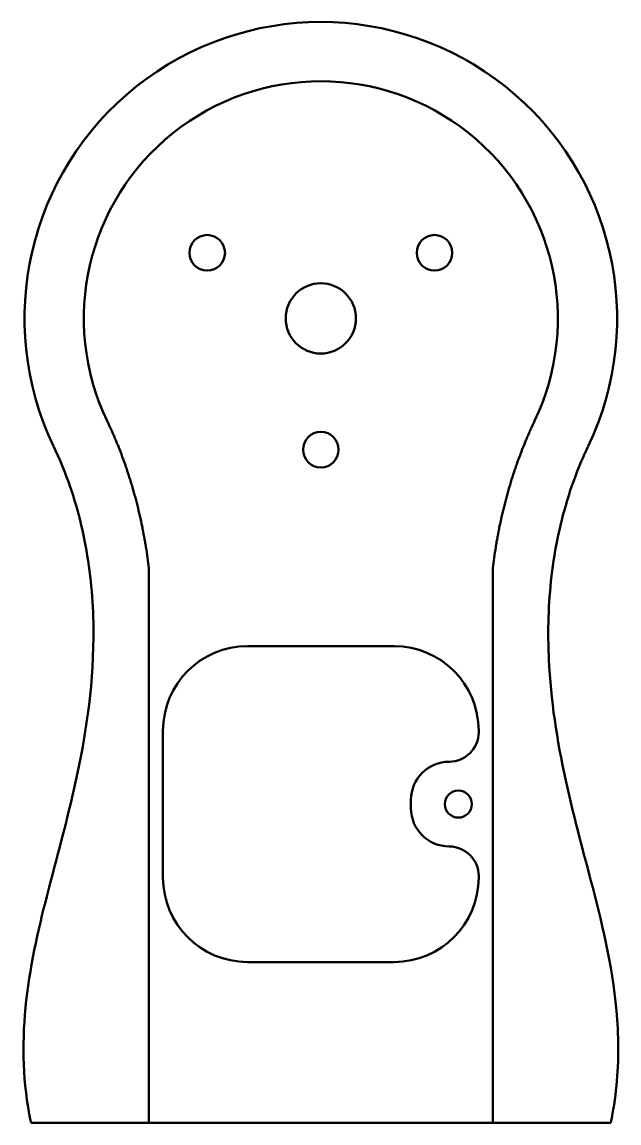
# Model space of a CAD drawing. Header units: millimetres. Extents: x 67 to 137, y 89 to 219.
import ezdxf

# ---------------------------------------------------------------- set-up
doc = ezdxf.new("R2010")
doc.units = ezdxf.units.MM
doc.layers.add('Widoczne (ISO)', color=7, linetype='Continuous', lineweight=50)

msp = doc.modelspace()

# ---------------------------------------------------------------- linework, layer by layer
at = {"layer": 'Widoczne (ISO)'}
for p, q in [((81.65, 154.61), (81.65, 89.11)), ((122.28, 89.11), (122.28, 154.61)), ((110.61, 145.41), (93.31, 145.41)), ((83.31, 135.41), (83.31, 118.11)), ((120.61, 135.26), (120.61, 135.41)), ((112.61, 126.26), (112.61, 127.26)), ((120.61, 118.11), (120.61, 118.26)), ((93.31, 108.11), (110.61, 108.11)), ((81.65, 89.11), (67.72, 89.11)), ((122.28, 89.11), (81.65, 89.11)), ((136.21, 89.11), (122.28, 89.11))]:
    msp.add_line(p, q, dxfattribs=at)
for centre, radius in [((88.54, 191.86), 2.1), ((115.39, 191.86), 2.1), ((101.96, 184.11), 4.15), ((101.96, 168.61), 2.1), ((118.21, 126.76), 1.6)]:
    msp.add_circle(centre, radius, dxfattribs=at)
for centre, radius, start, end in [((101.96, 184.11), 35, 334.4316, 205.5684), ((101.96, 184.11), 28, 334.4316, 205.5684), ((93.31, 135.41), 10, 90, 180), ((110.61, 135.41), 10, 0, 90), ((117.11, 135.26), 3.5, 270, 0), ((117.11, 127.26), 4.5, 90, 180), ((117.11, 126.26), 4.5, 180, 270), ((117.11, 118.26), 3.5, 0, 90), ((93.31, 118.11), 10, 180, 270), ((110.61, 118.11), 10, 270, 0)]:
    msp.add_arc(centre, radius, start, end, dxfattribs=at)
for points, knots in [([(77.92, 169.27), (77.89, 169.35), (77.83, 169.5), (77.75, 169.69), (77.67, 169.88), (77.6, 170.04), (77.52, 170.23), (77.46, 170.38), (77.37, 170.57), (77.31, 170.72), (77.22, 170.91), (77.15, 171.07), (77.05, 171.3), (76.91, 171.6), (76.78, 171.87), (76.71, 172.02)], [0.97097975, 0.97097975, 0.97097975, 0.97097975, 0.9733981, 0.97581646, 0.97702563, 0.97944399, 0.98065316, 0.98307152, 0.9842807, 0.98669905, 0.98790823, 0.99032658, 0.99153576, 0.99516329, 1, 1, 1, 1]), ([(127.22, 172.02), (127.15, 171.87), (127.02, 171.6), (126.88, 171.3), (126.78, 171.07), (126.71, 170.91), (126.62, 170.72), (126.56, 170.57), (126.47, 170.38), (126.41, 170.23), (126.32, 170.04), (126.26, 169.88), (126.18, 169.69), (126.1, 169.5), (126.04, 169.35), (126.01, 169.27)], [0.97097974, 0.97097974, 0.97097974, 0.97097974, 0.97581645, 0.97944398, 0.98065316, 0.98307152, 0.98428069, 0.98669905, 0.98790823, 0.99032658, 0.99153576, 0.99395411, 0.99516329, 0.99758165, 1, 1, 1, 1]), ([(81.65, 154.61), (81.6, 155.02), (81.49, 155.85), (81.34, 156.88), (81.16, 157.92), (81.01, 158.74), (80.81, 159.77), (80.63, 160.59), (80.39, 161.62), (80.19, 162.43), (79.91, 163.45), (79.68, 164.26), (79.37, 165.28), (79.11, 166.08), (78.76, 167.08), (78.4, 168.08), (78.08, 168.88), (77.92, 169.27)], [0.619662, 0.619662, 0.619662, 0.619662, 0.730677, 0.841693, 0.8972, 1.008216, 1.063723, 1.174739, 1.230246, 1.341261, 1.396769, 1.507784, 1.563292, 1.674307, 1.729815, 1.84083, 1.951845, 1.951845, 1.951845, 1.951845]), ([(126.01, 169.27), (125.84, 168.88), (125.53, 168.08), (125.17, 167.08), (124.82, 166.08), (124.56, 165.28), (124.25, 164.26), (124.02, 163.45), (123.74, 162.43), (123.54, 161.62), (123.3, 160.59), (123.12, 159.77), (122.91, 158.74), (122.76, 157.92), (122.59, 156.88), (122.44, 155.85), (122.33, 155.02), (122.28, 154.61)], [0, 0, 0, 0, 0.111091, 0.222181, 0.277726, 0.388817, 0.444362, 0.555453, 0.610998, 0.722089, 0.777634, 0.888724, 0.94427, 1.05536, 1.110906, 1.221996, 1.333087, 1.333087, 1.333087, 1.333087]), ([(71.44, 166.63), (72.67, 163.62), (73.56, 160.5), (74.76, 154.1), (75.06, 150.86), (75.1, 147.61)], [-1.951845, -1.951845, -1.951845, -1.951845, -0.976271, -0.976271, -0.000002, -0.000002, -0.000002, -0.000002]), ([(128.83, 147.61), (128.87, 150.86), (129.17, 154.1), (130.37, 160.5), (131.26, 163.62), (132.49, 166.63)], [-1.953167, -1.953167, -1.953167, -1.953167, -0.976236, -0.976236, 0, 0, 0, 0]), ([(67.72, 89.11), (67.67, 89.34), (67.63, 89.56), (67.57, 89.88), (67.54, 90.02), (66.7, 94.61), (66.66, 99.05), (67.68, 108.19), (68.73, 112.58), (70.93, 121.05), (72.21, 125.63), (74.26, 135.39), (75.17, 141.26), (75.1, 147.61)], [-9.840361, -9.840361, -9.840361, -9.840361, -9.761775, -9.761775, -9.704138, -9.704138, -7.82, -7.82, -5.904338, -5.904338, -3.960255, -3.960255, -1.968656, -1.968656, -1.968656, -1.968656]), ([(128.83, 147.61), (128.82, 146.36), (128.84, 145.12), (129.12, 139.03), (129.85, 134.37), (131.91, 124.91), (133.22, 120.24), (135.55, 111.16), (136.75, 105.88), (137.19, 97.25), (137.06, 94.25), (136.49, 90.55), (136.37, 89.92), (136.21, 89.11)], [-14.245255, -14.245255, -14.245255, -14.245255, -13.393611, -13.393611, -10.088305, -10.088305, -6.893258, -6.893258, -3.058356, -3.058356, -0.992159, -0.992159, -0.498752, -0.498752, -0.498752, -0.498752])]:
    msp.add_open_spline(points, degree=3, knots=knots, dxfattribs=at)
for points in [[(71.44, 166.63), (71.12, 167.42), (70.77, 168.21), (70.39, 169)], [(132.49, 166.63), (132.81, 167.42), (133.16, 168.21), (133.54, 169)]]:
    msp.add_open_spline(points, degree=3, dxfattribs=at)

doc.saveas('drawing.dxf')
